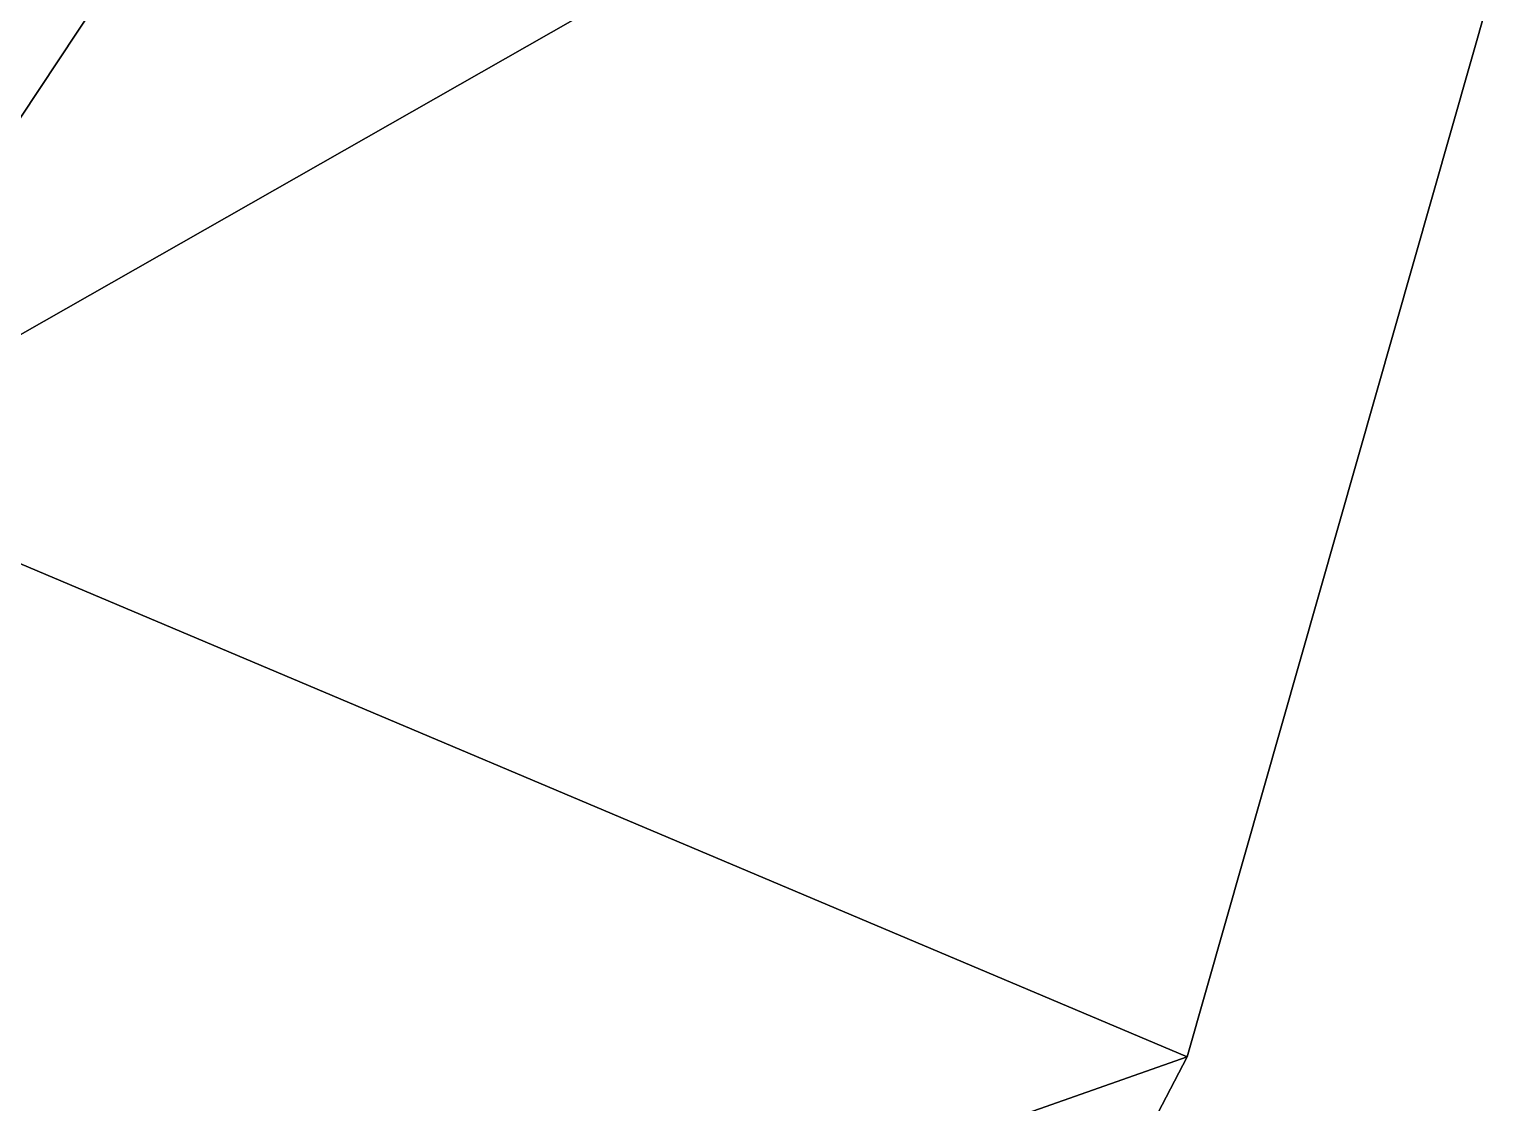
# Model space of a CAD drawing. Header units: metres. Extents: x -219 to 389, y -251 to 301.
# Drawn here: x 121.76 to 167.47, y 151.7 to 184.89 of the extents above; entities that cross this region are included whole.
import ezdxf

# ---------------------------------------------------------------- set-up
doc = ezdxf.new("R2010")
doc.units = ezdxf.units.M

msp = doc.modelspace()

# ---------------------------------------------------------------- linework, layer by layer
at = {"layer": 'Breeder_Leaf', "color": 3}
for points in [[(114.3172, 171.3795, 125.9682), (108.7241, 238.5675, 111.4828), (148.8247, 223.4039, 109.0351)], [(114.3172, 171.3795, 125.9682), (148.8247, 223.4039, 109.0351), (108.7241, 238.5675, 111.4828)], [(148.8247, 223.4039, 109.0351), (172.1824, 204.3112, 137.9653), (114.3172, 171.3795, 125.9682)], [(148.8247, 223.4039, 109.0351), (114.3172, 171.3795, 125.9682), (172.1824, 204.3112, 137.9653)], [(114.3172, 171.3795, 125.9682), (172.1824, 204.3112, 137.9653), (157.5885, 153.1152, 153.5168)], [(114.3172, 171.3795, 125.9682), (157.5885, 153.1152, 153.5168), (172.1824, 204.3112, 137.9653)], [(157.5885, 153.1152, 153.5168), (87.06319, 128.2992, 136.5122), (114.3172, 171.3795, 125.9682)], [(157.5885, 153.1152, 153.5168), (114.3172, 171.3795, 125.9682), (87.06319, 128.2992, 136.5122)], [(87.06319, 128.2992, 136.5122), (157.5885, 153.1152, 153.5168), (133.0502, 106.0295, 158.3431)], [(87.06319, 128.2992, 136.5122), (133.0502, 106.0295, 158.3431), (157.5885, 153.1152, 153.5168)]]:
    msp.add_3dface(points, dxfattribs=at)

doc.saveas('drawing.dxf')
